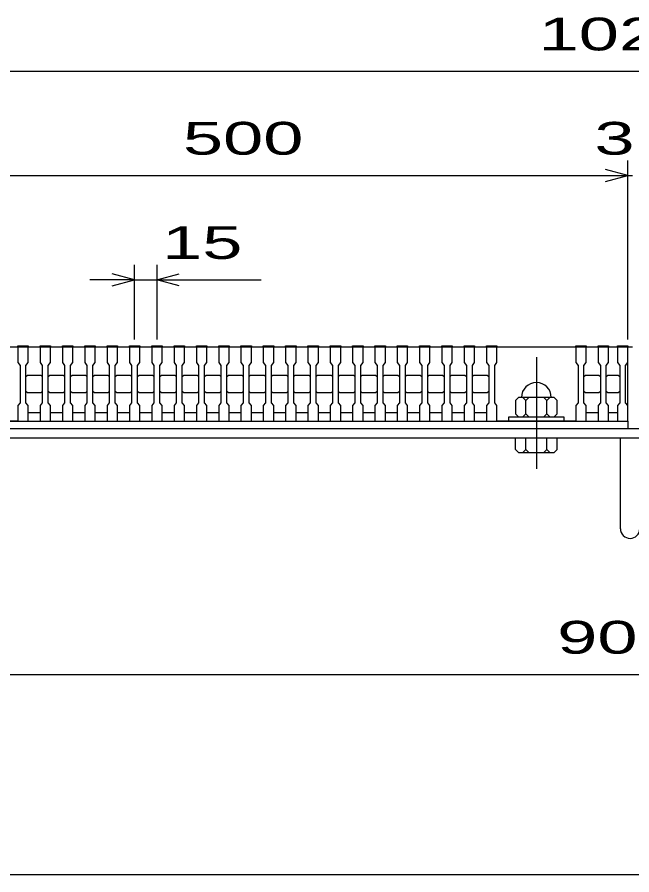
# Model space of a CAD drawing. Units: millimetres, scale not verified. Extents: x -1820 to 1731, y -1282 to 1054.
# Drawn here: x -1262 to -849, y -1146 to -571 of the extents above; entities that cross this region are included whole.
import ezdxf
from ezdxf.enums import TextEntityAlignment as Align

# ---------------------------------------------------------------- set-up
doc = ezdxf.new("R2010")
doc.units = ezdxf.units.MM
doc.header["$LTSCALE"] = 10
doc.linetypes.add('CHAIN', pattern=[18.5, 12, -1.5, 3.5, -1.5])
for name, color, linetype, lineweight in [('0_2', 150, 'Continuous', 25), ('16', 3, 'Continuous', 25), ('19', 6, 'Continuous', 25), ('22', 4, 'Continuous', 25)]:
    doc.layers.add(name, color=color, linetype=linetype, lineweight=lineweight)
doc.styles.add('ベクトル', font='')
doc.styles.get('ベクトル').set_extended_font_data('ベクトル')

msp = doc.modelspace()

# ---------------------------------------------------------------- linework, layer by layer
at = {"layer": '0_2'}
msp.add_line((1731, -1146.5), (-1729, -1146.5), dxfattribs=at)
at = {"layer": '16'}
for p, q in [((-1351.5, -792), (-851.5, -792)), ((-1314.5, -792), (-1261.5, -792)), ((-1261.5, -792), (-1261.5, -791.3)), ((-1261.5, -791.3), (-1254.5, -791.3)), ((-1261.5, -792), (-1261.5, -802.5)), ((-1254.5, -792), (-1261.5, -792)), ((-1254.5, -791.3), (-1254.5, -792)), ((-1254.5, -802.5), (-1254.5, -792)), ((-1246.5, -792), (-1246.5, -791.3)), ((-1246.5, -791.3), (-1239.5, -791.3)), ((-1246.5, -792), (-1246.5, -802.5)), ((-1239.5, -792), (-1246.5, -792)), ((-1239.5, -791.3), (-1239.5, -792)), ((-1239.5, -802.5), (-1239.5, -792)), ((-1231.5, -792), (-1231.5, -791.3)), ((-1231.5, -791.3), (-1224.5, -791.3)), ((-1231.5, -792), (-1231.5, -802.5)), ((-1224.5, -792), (-1231.5, -792)), ((-1224.5, -791.3), (-1224.5, -792)), ((-1224.5, -802.5), (-1224.5, -792)), ((-1216.5, -792), (-1216.5, -791.3)), ((-1216.5, -791.3), (-1209.5, -791.3)), ((-1216.5, -792), (-1216.5, -802.5)), ((-1209.5, -792), (-1216.5, -792)), ((-1209.5, -791.3), (-1209.5, -792)), ((-1209.5, -802.5), (-1209.5, -792)), ((-1201.5, -792), (-1201.5, -791.3)), ((-1201.5, -791.3), (-1194.5, -791.3)), ((-1201.5, -792), (-1201.5, -802.5)), ((-1194.5, -792), (-1201.5, -792)), ((-1194.5, -791.3), (-1194.5, -792)), ((-1194.5, -802.5), (-1194.5, -792)), ((-1186.5, -792), (-1186.5, -791.3)), ((-1186.5, -791.3), (-1179.5, -791.3)), ((-1186.5, -792), (-1186.5, -802.5)), ((-1179.5, -792), (-1186.5, -792)), ((-1179.5, -791.3), (-1179.5, -792)), ((-1179.5, -802.5), (-1179.5, -792)), ((-1171.5, -792), (-1171.5, -791.3)), ((-1171.5, -791.3), (-1164.5, -791.3)), ((-1171.5, -792), (-1171.5, -802.5)), ((-1164.5, -792), (-1171.5, -792)), ((-1164.5, -791.3), (-1164.5, -792)), ((-1164.5, -802.5), (-1164.5, -792)), ((-1156.5, -792), (-1156.5, -791.3)), ((-1156.5, -791.3), (-1149.5, -791.3)), ((-1156.5, -792), (-1156.5, -802.5)), ((-1149.5, -792), (-1156.5, -792)), ((-1149.5, -791.3), (-1149.5, -792)), ((-1149.5, -802.5), (-1149.5, -792)), ((-1141.5, -792), (-1141.5, -791.3)), ((-1141.5, -791.3), (-1134.5, -791.3)), ((-1141.5, -792), (-1141.5, -802.5)), ((-1134.5, -792), (-1141.5, -792)), ((-1134.5, -791.3), (-1134.5, -792)), ((-1134.5, -802.5), (-1134.5, -792)), ((-1126.5, -792), (-1126.5, -791.3)), ((-1126.5, -791.3), (-1119.5, -791.3)), ((-1126.5, -792), (-1126.5, -802.5)), ((-1119.5, -792), (-1126.5, -792)), ((-1119.5, -791.3), (-1119.5, -792)), ((-1119.5, -802.5), (-1119.5, -792)), ((-1111.5, -792), (-1111.5, -791.3)), ((-1111.5, -791.3), (-1104.5, -791.3)), ((-1111.5, -792), (-1111.5, -802.5)), ((-1104.5, -792), (-1111.5, -792)), ((-1104.5, -791.3), (-1104.5, -792)), ((-1104.5, -802.5), (-1104.5, -792)), ((-1096.5, -792), (-1096.5, -791.3)), ((-1096.5, -791.3), (-1089.5, -791.3)), ((-1096.5, -792), (-1096.5, -802.5)), ((-1089.5, -792), (-1096.5, -792)), ((-1089.5, -791.3), (-1089.5, -792)), ((-1089.5, -802.5), (-1089.5, -792)), ((-1081.5, -792), (-1081.5, -791.3)), ((-1081.5, -791.3), (-1074.5, -791.3)), ((-1081.5, -792), (-1081.5, -802.5)), ((-1074.5, -792), (-1081.5, -792)), ((-1074.5, -791.3), (-1074.5, -792)), ((-1074.5, -802.5), (-1074.5, -792)), ((-1066.5, -792), (-1066.5, -791.3)), ((-1066.5, -791.3), (-1059.5, -791.3)), ((-1066.5, -792), (-1066.5, -802.5)), ((-1059.5, -792), (-1066.5, -792)), ((-1059.5, -791.3), (-1059.5, -792)), ((-1059.5, -802.5), (-1059.5, -792)), ((-1051.5, -792), (-1051.5, -791.3)), ((-1051.5, -791.3), (-1044.5, -791.3)), ((-1051.5, -792), (-1051.5, -802.5)), ((-1044.5, -792), (-1051.5, -792)), ((-1044.5, -791.3), (-1044.5, -792)), ((-1044.5, -802.5), (-1044.5, -792)), ((-1036.5, -792), (-1036.5, -791.3)), ((-1036.5, -791.3), (-1029.5, -791.3)), ((-1036.5, -792), (-1036.5, -802.5)), ((-1029.5, -792), (-1036.5, -792)), ((-1029.5, -791.3), (-1029.5, -792)), ((-1029.5, -802.5), (-1029.5, -792)), ((-1021.5, -792), (-1021.5, -791.3)), ((-1021.5, -791.3), (-1014.5, -791.3)), ((-1021.5, -792), (-1021.5, -802.5)), ((-1014.5, -792), (-1021.5, -792)), ((-1014.5, -791.3), (-1014.5, -792)), ((-1014.5, -802.5), (-1014.5, -792)), ((-1006.5, -792), (-1006.5, -791.3)), ((-1006.5, -791.3), (-999.5, -791.3)), ((-1006.5, -792), (-1006.5, -802.5)), ((-999.5, -792), (-1006.5, -792)), ((-999.5, -791.3), (-999.5, -792)), ((-999.5, -802.5), (-999.5, -792)), ((-991.5, -792), (-991.5, -791.3)), ((-991.5, -791.3), (-984.5, -791.3)), ((-991.5, -792), (-991.5, -802.5)), ((-984.5, -792), (-991.5, -792)), ((-984.5, -791.3), (-984.5, -792)), ((-984.5, -802.5), (-984.5, -792)), ((-976.5, -792), (-976.5, -791.3)), ((-976.5, -791.3), (-969.5, -791.3)), ((-976.5, -792), (-976.5, -802.5)), ((-969.5, -792), (-976.5, -792)), ((-969.5, -791.3), (-969.5, -792)), ((-969.5, -802.5), (-969.5, -792)), ((-961.5, -792), (-961.5, -791.3)), ((-961.5, -791.3), (-954.5, -791.3)), ((-961.5, -792), (-961.5, -802.5)), ((-954.5, -792), (-961.5, -792)), ((-954.5, -791.3), (-954.5, -792)), ((-954.5, -802.5), (-954.5, -792)), ((-946.5, -792), (-946.5, -791.3)), ((-946.5, -791.3), (-939.5, -791.3)), ((-946.5, -792), (-946.5, -802.5)), ((-939.5, -792), (-946.5, -792)), ((-939.5, -791.3), (-939.5, -792)), ((-939.5, -802.5), (-939.5, -792)), ((-939.5, -792), (-886.5, -792)), ((-886.5, -792), (-886.5, -791.3)), ((-886.5, -791.3), (-879.5, -791.3)), ((-886.5, -792), (-886.5, -802.5)), ((-879.5, -792), (-886.5, -792)), ((-879.5, -791.3), (-879.5, -792)), ((-879.5, -802.5), (-879.5, -792)), ((-871.5, -792), (-871.5, -791.3)), ((-871.5, -791.3), (-864.5, -791.3)), ((-871.5, -792), (-871.5, -802.5)), ((-864.5, -792), (-871.5, -792)), ((-864.5, -791.3), (-864.5, -792)), ((-864.5, -802.5), (-864.5, -792)), ((-858.5, -792), (-858.5, -791.3)), ((-858.5, -791.3), (-851.5, -791.3)), ((-858.5, -792), (-858.5, -802.5)), ((-851.5, -792), (-858.5, -792)), ((-851.5, -791.3), (-851.5, -792)), ((-851.5, -802.5), (-851.5, -792)), ((-851.5, -836), (-851.5, -792)), ((-1261.5, -802.5), (-1260, -804.5)), ((-1260, -804.5), (-1260, -829.5)), ((-1256, -804.5), (-1254.5, -802.5)), ((-1256, -829.5), (-1256, -804.5)), ((-1246.5, -802.5), (-1245, -804.5)), ((-1245, -804.5), (-1245, -829.5)), ((-1241, -804.5), (-1239.5, -802.5)), ((-1241, -829.5), (-1241, -804.5)), ((-1231.5, -802.5), (-1230, -804.5)), ((-1230, -804.5), (-1230, -829.5)), ((-1226, -804.5), (-1224.5, -802.5)), ((-1226, -829.5), (-1226, -804.5)), ((-1216.5, -802.5), (-1215, -804.5)), ((-1215, -804.5), (-1215, -829.5)), ((-1211, -804.5), (-1209.5, -802.5)), ((-1211, -829.5), (-1211, -804.5)), ((-1201.5, -802.5), (-1200, -804.5)), ((-1200, -804.5), (-1200, -829.5)), ((-1196, -804.5), (-1194.5, -802.5)), ((-1196, -829.5), (-1196, -804.5)), ((-1186.5, -802.5), (-1185, -804.5)), ((-1185, -804.5), (-1185, -829.5)), ((-1181, -804.5), (-1179.5, -802.5)), ((-1181, -829.5), (-1181, -804.5)), ((-1171.5, -802.5), (-1170, -804.5)), ((-1170, -804.5), (-1170, -829.5)), ((-1166, -804.5), (-1164.5, -802.5)), ((-1166, -829.5), (-1166, -804.5)), ((-1156.5, -802.5), (-1155, -804.5)), ((-1155, -804.5), (-1155, -829.5)), ((-1151, -804.5), (-1149.5, -802.5)), ((-1151, -829.5), (-1151, -804.5)), ((-1141.5, -802.5), (-1140, -804.5)), ((-1140, -804.5), (-1140, -829.5)), ((-1136, -804.5), (-1134.5, -802.5)), ((-1136, -829.5), (-1136, -804.5)), ((-1126.5, -802.5), (-1125, -804.5)), ((-1125, -804.5), (-1125, -829.5)), ((-1121, -804.5), (-1119.5, -802.5)), ((-1121, -829.5), (-1121, -804.5)), ((-1111.5, -802.5), (-1110, -804.5)), ((-1110, -804.5), (-1110, -829.5)), ((-1106, -804.5), (-1104.5, -802.5)), ((-1106, -829.5), (-1106, -804.5)), ((-1096.5, -802.5), (-1095, -804.5)), ((-1095, -804.5), (-1095, -829.5)), ((-1091, -804.5), (-1089.5, -802.5)), ((-1091, -829.5), (-1091, -804.5)), ((-1081.5, -802.5), (-1080, -804.5)), ((-1080, -804.5), (-1080, -829.5)), ((-1076, -804.5), (-1074.5, -802.5)), ((-1076, -829.5), (-1076, -804.5)), ((-1066.5, -802.5), (-1065, -804.5)), ((-1065, -804.5), (-1065, -829.5)), ((-1061, -804.5), (-1059.5, -802.5)), ((-1061, -829.5), (-1061, -804.5)), ((-1051.5, -802.5), (-1050, -804.5)), ((-1050, -804.5), (-1050, -829.5)), ((-1046, -804.5), (-1044.5, -802.5)), ((-1046, -829.5), (-1046, -804.5)), ((-1036.5, -802.5), (-1035, -804.5)), ((-1035, -804.5), (-1035, -829.5)), ((-1031, -804.5), (-1029.5, -802.5)), ((-1031, -829.5), (-1031, -804.5)), ((-1021.5, -802.5), (-1020, -804.5)), ((-1020, -804.5), (-1020, -829.5)), ((-1016, -804.5), (-1014.5, -802.5)), ((-1016, -829.5), (-1016, -804.5)), ((-1006.5, -802.5), (-1005, -804.5)), ((-1005, -804.5), (-1005, -829.5)), ((-1001, -804.5), (-999.5, -802.5)), ((-1001, -829.5), (-1001, -804.5)), ((-991.5, -802.5), (-990, -804.5)), ((-990, -804.5), (-990, -829.5)), ((-986, -804.5), (-984.5, -802.5)), ((-986, -829.5), (-986, -804.5)), ((-976.5, -802.5), (-975, -804.5)), ((-975, -804.5), (-975, -829.5)), ((-971, -804.5), (-969.5, -802.5)), ((-971, -829.5), (-971, -804.5)), ((-961.5, -802.5), (-960, -804.5)), ((-960, -804.5), (-960, -829.5)), ((-956, -804.5), (-954.5, -802.5)), ((-956, -829.5), (-956, -804.5)), ((-946.5, -802.5), (-945, -804.5)), ((-945, -804.5), (-945, -829.5)), ((-941, -804.5), (-939.5, -802.5)), ((-941, -829.5), (-941, -804.5)), ((-886.5, -802.5), (-885, -804.5)), ((-885, -804.5), (-885, -829.5)), ((-881, -804.5), (-879.5, -802.5)), ((-881, -829.5), (-881, -804.5)), ((-871.5, -802.5), (-870, -804.5)), ((-870, -804.5), (-870, -829.5)), ((-866, -804.5), (-864.5, -802.5)), ((-866, -829.5), (-866, -804.5)), ((-858.5, -802.5), (-857, -804.5)), ((-857, -804.5), (-857, -829.5)), ((-853, -804.5), (-851.5, -802.5)), ((-853, -829.5), (-853, -804.5)), ((-1256, -812), (-1255, -811)), ((-1255, -811), (-1246, -811)), ((-1246, -811), (-1245, -812)), ((-1241, -812), (-1240, -811)), ((-1240, -811), (-1231, -811)), ((-1231, -811), (-1230, -812)), ((-1226, -812), (-1225, -811)), ((-1225, -811), (-1216, -811)), ((-1216, -811), (-1215, -812)), ((-1211, -812), (-1210, -811)), ((-1210, -811), (-1201, -811)), ((-1201, -811), (-1200, -812)), ((-1196, -812), (-1195, -811)), ((-1195, -811), (-1186, -811)), ((-1186, -811), (-1185, -812)), ((-1181, -812), (-1180, -811)), ((-1180, -811), (-1171, -811)), ((-1171, -811), (-1170, -812)), ((-1166, -812), (-1165, -811)), ((-1165, -811), (-1156, -811)), ((-1156, -811), (-1155, -812)), ((-1151, -812), (-1150, -811)), ((-1150, -811), (-1141, -811)), ((-1141, -811), (-1140, -812)), ((-1136, -812), (-1135, -811)), ((-1135, -811), (-1126, -811)), ((-1126, -811), (-1125, -812)), ((-1121, -812), (-1120, -811)), ((-1120, -811), (-1111, -811)), ((-1111, -811), (-1110, -812)), ((-1106, -812), (-1105, -811)), ((-1105, -811), (-1096, -811)), ((-1096, -811), (-1095, -812)), ((-1091, -812), (-1090, -811)), ((-1090, -811), (-1081, -811)), ((-1081, -811), (-1080, -812)), ((-1076, -812), (-1075, -811)), ((-1075, -811), (-1066, -811)), ((-1066, -811), (-1065, -812)), ((-1061, -812), (-1060, -811)), ((-1060, -811), (-1051, -811)), ((-1051, -811), (-1050, -812)), ((-1046, -812), (-1045, -811)), ((-1045, -811), (-1036, -811)), ((-1036, -811), (-1035, -812)), ((-1031, -812), (-1030, -811)), ((-1030, -811), (-1021, -811)), ((-1021, -811), (-1020, -812)), ((-1016, -812), (-1015, -811)), ((-1015, -811), (-1006, -811)), ((-1006, -811), (-1005, -812)), ((-1001, -812), (-1000, -811)), ((-1000, -811), (-991, -811)), ((-991, -811), (-990, -812)), ((-986, -812), (-985, -811)), ((-985, -811), (-976, -811)), ((-976, -811), (-975, -812)), ((-971, -812), (-970, -811)), ((-970, -811), (-961, -811)), ((-961, -811), (-960, -812)), ((-956, -812), (-955, -811)), ((-955, -811), (-946, -811)), ((-946, -811), (-945, -812)), ((-881, -812), (-880, -811)), ((-880, -811), (-871, -811)), ((-871, -811), (-870, -812)), ((-866, -812), (-865, -811)), ((-865, -811), (-858, -811)), ((-858, -811), (-857, -812)), ((-1255, -823), (-1256, -822)), ((-1246, -823), (-1255, -823)), ((-1245, -822), (-1246, -823)), ((-1240, -823), (-1241, -822)), ((-1231, -823), (-1240, -823)), ((-1230, -822), (-1231, -823)), ((-1225, -823), (-1226, -822)), ((-1216, -823), (-1225, -823)), ((-1215, -822), (-1216, -823)), ((-1210, -823), (-1211, -822)), ((-1201, -823), (-1210, -823)), ((-1200, -822), (-1201, -823)), ((-1195, -823), (-1196, -822)), ((-1186, -823), (-1195, -823)), ((-1185, -822), (-1186, -823)), ((-1180, -823), (-1181, -822)), ((-1171, -823), (-1180, -823)), ((-1170, -822), (-1171, -823)), ((-1165, -823), (-1166, -822)), ((-1156, -823), (-1165, -823)), ((-1155, -822), (-1156, -823)), ((-1150, -823), (-1151, -822)), ((-1141, -823), (-1150, -823)), ((-1140, -822), (-1141, -823)), ((-1135, -823), (-1136, -822)), ((-1126, -823), (-1135, -823)), ((-1125, -822), (-1126, -823)), ((-1120, -823), (-1121, -822)), ((-1111, -823), (-1120, -823)), ((-1110, -822), (-1111, -823)), ((-1105, -823), (-1106, -822)), ((-1096, -823), (-1105, -823)), ((-1095, -822), (-1096, -823)), ((-1090, -823), (-1091, -822)), ((-1081, -823), (-1090, -823)), ((-1080, -822), (-1081, -823)), ((-1075, -823), (-1076, -822)), ((-1066, -823), (-1075, -823)), ((-1065, -822), (-1066, -823)), ((-1060, -823), (-1061, -822)), ((-1051, -823), (-1060, -823)), ((-1050, -822), (-1051, -823)), ((-1045, -823), (-1046, -822)), ((-1036, -823), (-1045, -823)), ((-1035, -822), (-1036, -823)), ((-1030, -823), (-1031, -822)), ((-1021, -823), (-1030, -823)), ((-1020, -822), (-1021, -823)), ((-1015, -823), (-1016, -822)), ((-1006, -823), (-1015, -823)), ((-1005, -822), (-1006, -823)), ((-1000, -823), (-1001, -822)), ((-991, -823), (-1000, -823)), ((-990, -822), (-991, -823)), ((-985, -823), (-986, -822)), ((-976, -823), (-985, -823)), ((-975, -822), (-976, -823)), ((-970, -823), (-971, -822)), ((-961, -823), (-970, -823)), ((-960, -822), (-961, -823)), ((-955, -823), (-956, -822)), ((-946, -823), (-955, -823)), ((-945, -822), (-946, -823)), ((-880, -823), (-881, -822)), ((-871, -823), (-880, -823)), ((-870, -822), (-871, -823)), ((-865, -823), (-866, -822)), ((-858, -823), (-865, -823)), ((-857, -822), (-858, -823)), ((-925, -826), (-927, -828)), ((-927, -828), (-927, -837)), ((-901, -826), (-925, -826)), ((-920, -828), (-922, -826)), ((-918, -826), (-920, -828)), ((-920, -837), (-920, -828)), ((-906, -828), (-908, -826)), ((-904, -826), (-906, -828)), ((-906, -837), (-906, -828)), ((-899, -828), (-901, -826)), ((-899, -837), (-899, -828)), ((-1260, -829.5), (-1261.5, -831.5)), ((-1261.5, -831.5), (-1261.5, -842)), ((-1254.5, -831.5), (-1256, -829.5)), ((-1254.5, -842), (-1254.5, -831.5)), ((-1245, -829.5), (-1246.5, -831.5)), ((-1246.5, -831.5), (-1246.5, -842)), ((-1239.5, -831.5), (-1241, -829.5)), ((-1239.5, -842), (-1239.5, -831.5)), ((-1230, -829.5), (-1231.5, -831.5)), ((-1231.5, -831.5), (-1231.5, -842)), ((-1224.5, -831.5), (-1226, -829.5)), ((-1224.5, -842), (-1224.5, -831.5)), ((-1215, -829.5), (-1216.5, -831.5)), ((-1216.5, -831.5), (-1216.5, -842)), ((-1209.5, -831.5), (-1211, -829.5)), ((-1209.5, -842), (-1209.5, -831.5)), ((-1200, -829.5), (-1201.5, -831.5)), ((-1201.5, -831.5), (-1201.5, -842)), ((-1194.5, -831.5), (-1196, -829.5)), ((-1194.5, -842), (-1194.5, -831.5)), ((-1185, -829.5), (-1186.5, -831.5)), ((-1186.5, -831.5), (-1186.5, -842)), ((-1179.5, -831.5), (-1181, -829.5)), ((-1179.5, -842), (-1179.5, -831.5)), ((-1170, -829.5), (-1171.5, -831.5)), ((-1171.5, -831.5), (-1171.5, -842)), ((-1164.5, -831.5), (-1166, -829.5)), ((-1164.5, -842), (-1164.5, -831.5)), ((-1155, -829.5), (-1156.5, -831.5)), ((-1156.5, -831.5), (-1156.5, -842)), ((-1149.5, -831.5), (-1151, -829.5)), ((-1149.5, -842), (-1149.5, -831.5)), ((-1140, -829.5), (-1141.5, -831.5)), ((-1141.5, -831.5), (-1141.5, -842)), ((-1134.5, -831.5), (-1136, -829.5)), ((-1134.5, -842), (-1134.5, -831.5)), ((-1125, -829.5), (-1126.5, -831.5)), ((-1126.5, -831.5), (-1126.5, -842)), ((-1119.5, -831.5), (-1121, -829.5)), ((-1119.5, -842), (-1119.5, -831.5)), ((-1110, -829.5), (-1111.5, -831.5)), ((-1111.5, -831.5), (-1111.5, -842)), ((-1104.5, -831.5), (-1106, -829.5)), ((-1104.5, -842), (-1104.5, -831.5)), ((-1095, -829.5), (-1096.5, -831.5)), ((-1096.5, -831.5), (-1096.5, -842)), ((-1089.5, -831.5), (-1091, -829.5)), ((-1089.5, -842), (-1089.5, -831.5)), ((-1080, -829.5), (-1081.5, -831.5)), ((-1081.5, -831.5), (-1081.5, -842)), ((-1074.5, -831.5), (-1076, -829.5)), ((-1074.5, -842), (-1074.5, -831.5)), ((-1065, -829.5), (-1066.5, -831.5)), ((-1066.5, -831.5), (-1066.5, -842)), ((-1059.5, -831.5), (-1061, -829.5)), ((-1059.5, -842), (-1059.5, -831.5)), ((-1050, -829.5), (-1051.5, -831.5)), ((-1051.5, -831.5), (-1051.5, -842)), ((-1044.5, -831.5), (-1046, -829.5)), ((-1044.5, -842), (-1044.5, -831.5)), ((-1035, -829.5), (-1036.5, -831.5)), ((-1036.5, -831.5), (-1036.5, -842)), ((-1029.5, -831.5), (-1031, -829.5)), ((-1029.5, -842), (-1029.5, -831.5)), ((-1020, -829.5), (-1021.5, -831.5)), ((-1021.5, -831.5), (-1021.5, -842)), ((-1014.5, -831.5), (-1016, -829.5)), ((-1014.5, -842), (-1014.5, -831.5)), ((-1005, -829.5), (-1006.5, -831.5)), ((-1006.5, -831.5), (-1006.5, -842)), ((-999.5, -831.5), (-1001, -829.5)), ((-999.5, -842), (-999.5, -831.5)), ((-990, -829.5), (-991.5, -831.5)), ((-991.5, -831.5), (-991.5, -842)), ((-984.5, -831.5), (-986, -829.5)), ((-984.5, -842), (-984.5, -831.5)), ((-975, -829.5), (-976.5, -831.5)), ((-976.5, -831.5), (-976.5, -842)), ((-969.5, -831.5), (-971, -829.5)), ((-969.5, -842), (-969.5, -831.5)), ((-960, -829.5), (-961.5, -831.5)), ((-961.5, -831.5), (-961.5, -842)), ((-954.5, -831.5), (-956, -829.5)), ((-954.5, -842), (-954.5, -831.5)), ((-945, -829.5), (-946.5, -831.5)), ((-946.5, -831.5), (-946.5, -842)), ((-939.5, -831.5), (-941, -829.5)), ((-939.5, -842), (-939.5, -831.5)), ((-885, -829.5), (-886.5, -831.5)), ((-886.5, -831.5), (-886.5, -842)), ((-879.5, -831.5), (-881, -829.5)), ((-879.5, -842), (-879.5, -831.5)), ((-870, -829.5), (-871.5, -831.5)), ((-871.5, -831.5), (-871.5, -842)), ((-864.5, -831.5), (-866, -829.5)), ((-864.5, -842), (-864.5, -831.5)), ((-857, -829.5), (-858.5, -831.5)), ((-858.5, -831.5), (-858.5, -842)), ((-851.5, -831.5), (-853, -829.5)), ((-851.5, -842), (-851.5, -831.5)), ((-1254.5, -836), (-1246.5, -836)), ((-1239.5, -836), (-1231.5, -836)), ((-1224.5, -836), (-1216.5, -836)), ((-1209.5, -836), (-1201.5, -836)), ((-1194.5, -836), (-1186.5, -836)), ((-1179.5, -836), (-1171.5, -836)), ((-1164.5, -836), (-1156.5, -836)), ((-1149.5, -836), (-1141.5, -836)), ((-1134.5, -836), (-1126.5, -836)), ((-1119.5, -836), (-1111.5, -836)), ((-1104.5, -836), (-1096.5, -836)), ((-1089.5, -836), (-1081.5, -836)), ((-1074.5, -836), (-1066.5, -836)), ((-1059.5, -836), (-1051.5, -836)), ((-1044.5, -836), (-1036.5, -836)), ((-1029.5, -836), (-1021.5, -836)), ((-1014.5, -836), (-1006.5, -836)), ((-999.5, -836), (-991.5, -836)), ((-984.5, -836), (-976.5, -836)), ((-969.5, -836), (-961.5, -836)), ((-954.5, -836), (-946.5, -836)), ((-931.5, -842), (-931.5, -839)), ((-931.5, -839), (-894.5, -839)), ((-927, -837), (-925, -839)), ((-922, -839), (-920, -837)), ((-920, -837), (-918, -839)), ((-908, -839), (-906, -837)), ((-906, -837), (-904, -839)), ((-901, -839), (-899, -837)), ((-894.5, -839), (-894.5, -842)), ((-879.5, -836), (-871.5, -836)), ((-864.5, -836), (-858.5, -836)), ((-1351.5, -842), (-851.5, -842)), ((-1261.5, -842), (-1314.5, -842)), ((-1261.5, -842), (-1254.5, -842)), ((-1246.5, -842), (-1239.5, -842)), ((-1231.5, -842), (-1224.5, -842)), ((-1216.5, -842), (-1209.5, -842)), ((-1201.5, -842), (-1194.5, -842)), ((-1186.5, -842), (-1179.5, -842)), ((-1171.5, -842), (-1164.5, -842)), ((-1156.5, -842), (-1149.5, -842)), ((-1141.5, -842), (-1134.5, -842)), ((-1126.5, -842), (-1119.5, -842)), ((-1111.5, -842), (-1104.5, -842)), ((-1096.5, -842), (-1089.5, -842)), ((-1081.5, -842), (-1074.5, -842)), ((-1066.5, -842), (-1059.5, -842)), ((-1051.5, -842), (-1044.5, -842)), ((-1036.5, -842), (-1029.5, -842)), ((-1021.5, -842), (-1014.5, -842)), ((-1006.5, -842), (-999.5, -842)), ((-991.5, -842), (-984.5, -842)), ((-976.5, -842), (-969.5, -842)), ((-961.5, -842), (-954.5, -842)), ((-946.5, -842), (-939.5, -842)), ((-886.5, -842), (-939.5, -842)), ((-894.5, -842), (-931.5, -842)), ((-886.5, -842), (-879.5, -842)), ((-871.5, -842), (-864.5, -842)), ((-858.5, -842), (-851.5, -842)), ((-851.5, -842), (-851.5, -847)), ((-851.5, -847), (-1351.5, -847))]:
    msp.add_line(p, q, dxfattribs=at)
at = {"layer": '16', "linetype": 'CHAIN'}
msp.add_line((-913, -799), (-913, -874), dxfattribs=at)
at = {"layer": '16'}
msp.add_arc((-913, -826), 10, 0, 180, dxfattribs=at)
at = {"layer": '19'}
for p, q in [((-851.5, -792), (-848.5, -792)), ((-346, -847), (-1354, -847)), ((-1360, -853), (-340, -853)), ((-927, -861), (-927, -853)), ((-927, -853), (-899, -853)), ((-920, -861), (-920, -853)), ((-906, -861), (-906, -853)), ((-899, -861), (-899, -853)), ((-856.5, -914.11), (-856.5, -853)), ((-925, -863), (-927, -861)), ((-925, -863), (-901, -863)), ((-922, -863), (-920, -861)), ((-918, -863), (-920, -861)), ((-908, -863), (-906, -861)), ((-904, -863), (-906, -861)), ((-899, -861), (-901, -863))]:
    msp.add_line(p, q, dxfattribs=at)
msp.add_arc((-850, -914.11), 6.5, 180, 0, dxfattribs=at)
at = {"layer": '22'}
for p, q in [((-1360, -607), (-340, -607)), ((-851.5, -787), (-851.5, -667)), ((-851.5, -677), (-866.5, -673)), ((-1351.5, -677), (-851.5, -677)), ((-866.5, -681), (-851.5, -677)), ((-851.5, -677), (-848.5, -677)), ((-1183, -787), (-1183, -737)), ((-1168, -737), (-1168, -787)), ((-1183, -747), (-1213, -747)), ((-1183, -747), (-1198, -743)), ((-1198, -751), (-1183, -747)), ((-1183, -747), (-1168, -747)), ((-1168, -747), (-1153, -743)), ((-1153, -751), (-1168, -747)), ((-1168, -747), (-1098, -747)), ((-1300, -1012), (-400, -1012))]:
    msp.add_line(p, q, dxfattribs=at)

# ---------------------------------------------------------------- texts
at = {"layer": '22', "color": 2, "style": 'ベクトル', "width": 1.65}
for s, p in [(' 1020 ', (-925, -582)), (' 500 ', (-1164, -652)), (' 3 ', (-887.5, -652)), (' 15 ', (-1178, -722)), (' 900 ', (-912.5, -987))]:
    msp.add_text(s, height=21.99, dxfattribs=at).set_placement(p, align=Align.MIDDLE_LEFT)

doc.saveas('drawing.dxf')
